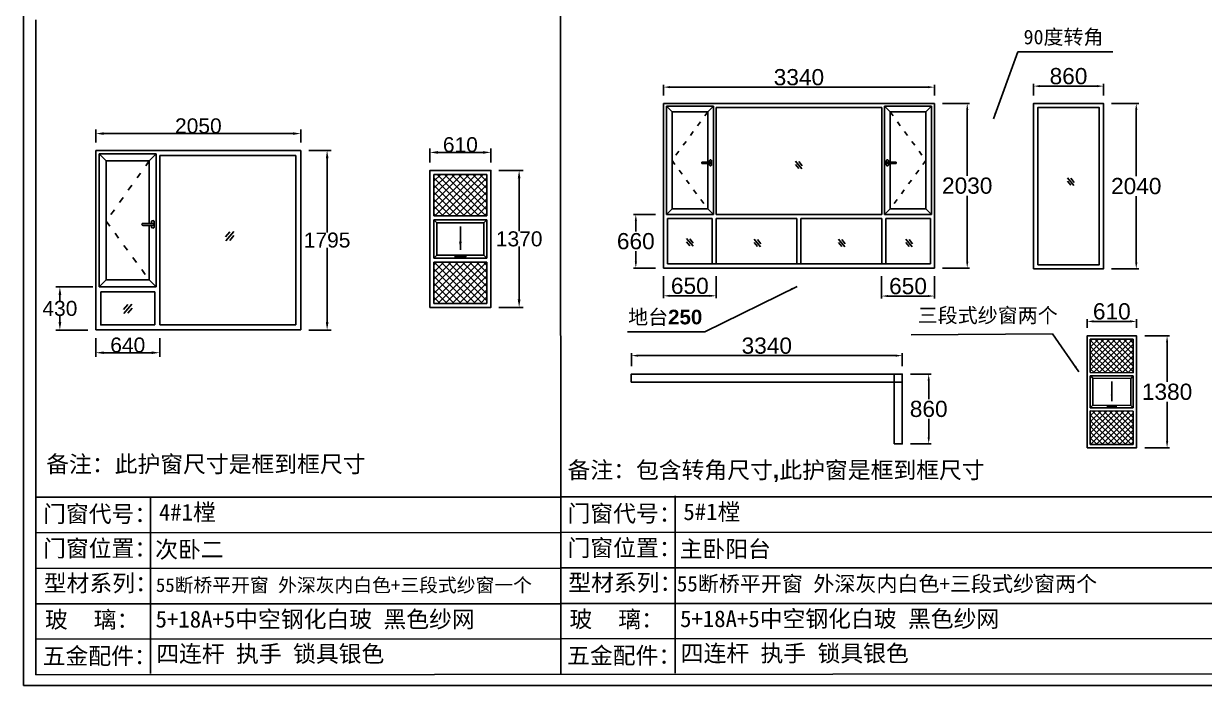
# Model space of a CAD drawing. Header units: inches. Extents: x -138455 to 599497, y -747149 to 13167.
# Drawn here: x 253552 to 268110, y -245841 to -237677 of the extents above; entities that cross this region are included whole.
import ezdxf

# ---------------------------------------------------------------- set-up
doc = ezdxf.new("R2010")
doc.units = ezdxf.units.IN
doc.header["$MEASUREMENT"] = 0
doc.header["$PDMODE"] = 35
doc.header["$PDSIZE"] = -3
doc.linetypes.add('ACAD_ISO03W100', pattern=[30, 12, -18])
doc.layers.add('0 @ 1', color=7, linetype='Continuous')
doc.styles.add('Annotative', font='arialbd.ttf')
doc.styles.get("Standard").update_dxf_attribs({"font": 'arial.ttf'})
doc.dimstyles.get("Standard").update_dxf_attribs({"dimtxt": 80, "dimasz": 70, "dimexe": 40, "dimexo": 80, "dimgap": 0, "dimtad": 1, "dimtih": 1, "dimtoh": 1, "dimdec": 0, "dimzin": 0, "dimdsep": 46, "dimtxsty": 'Standard', "dimcen": 0.09, "dimadec": 0, "dimazin": 0, "dimtfac": 1, "dimtdec": 0, "dimtofl": 0, "dimtmove": 0, "dimatfit": 3, "dimfxl": 0, "dimtolj": 1, "dimtzin": 0, "dimarcsym": 0})
pattern_1 = [(45, (18693.28, -7927.194), (-35.355339, 35.355339), []), (135, (18693.28, -7927.194), (-35.355339, -35.355339), [])]

# ---------------------------------------------------------------- blocks, each defined once
blk = doc.blocks.new('*D882')
at = {"color": 0, "lineweight": -2, "transparency": 16777216}
for p, q in [((261341, -240032), (261070, -240032)), ((261100, -240112), (261100, -240240)), ((261100, -240612), (261100, -240484)), ((261341, -240692), (261070, -240692))]:
    blk.add_line(p, q, dxfattribs=at)
at = {"color": 0, "transparency": 16777216}
for points in [[(261087, -240112), (261114, -240112), (261100, -240032)], [(261087, -240612), (261114, -240612), (261100, -240692)]]:
    blk.add_solid(points, dxfattribs=at)
at = {"layer": 'Defpoints', "color": 0, "transparency": 16777216}
for p in [(261441, -240032), (261100, -240692), (261441, -240692)]:
    blk.add_point(p, dxfattribs=at)
at = {"color": 0, "transparency": 16777216, "insert": (261100, -240362), "char_height": 200, "attachment_point": 5}
blk.add_mtext('\\A1;660', dxfattribs=at)
blk = doc.blocks.new('*D883')
at = {"color": 0, "lineweight": -2, "transparency": 16777216}
for p, q in [((261441, -240792), (261441, -241065)), ((262091, -240792), (262091, -241065)), ((261521, -241035), (262011, -241035))]:
    blk.add_line(p, q, dxfattribs=at)
at = {"color": 0, "transparency": 16777216}
for points in [[(261521, -241022), (261521, -241048), (261441, -241035)], [(262011, -241022), (262011, -241048), (262091, -241035)]]:
    blk.add_solid(points, dxfattribs=at)
at = {"layer": 'Defpoints', "color": 0, "transparency": 16777216}
for p in [(261441, -240692), (262091, -240692), (262091, -241035)]:
    blk.add_point(p, dxfattribs=at)
at = {"color": 0, "transparency": 16777216, "insert": (261766, -240913), "char_height": 200, "attachment_point": 5}
blk.add_mtext('\\A1;650', dxfattribs=at)
blk = doc.blocks.new('*D884')
at = {"color": 0, "lineweight": -2, "transparency": 16777216}
for p, q in [((264131, -240792), (264131, -241068)), ((264781, -240792), (264781, -241068)), ((264701, -241038), (264211, -241038))]:
    blk.add_line(p, q, dxfattribs=at)
at = {"color": 0, "transparency": 16777216}
for points in [[(264211, -241025), (264211, -241051), (264131, -241038)], [(264701, -241025), (264701, -241051), (264781, -241038)]]:
    blk.add_solid(points, dxfattribs=at)
at = {"layer": 'Defpoints', "color": 0, "transparency": 16777216}
for p in [(264131, -240692), (264781, -240692), (264131, -241038)]:
    blk.add_point(p, dxfattribs=at)
at = {"color": 0, "transparency": 16777216, "insert": (264456, -240916), "char_height": 200, "attachment_point": 5}
blk.add_mtext('\\A1;650', dxfattribs=at)
blk = doc.blocks.new('dzcs')
blk.add_lwpolyline([(142182, -3328), (142182, -3342, 0.414214), (142196, -3355), (142196, -3355, 0.414214), (142209, -3342), (142209, -3294, 0.414214), (142196, -3280), (142196, -3280, 0.414214), (142182, -3294), (142182, -3308)], format="xyb")
blk.add_lwpolyline([(142096, -3328), (142196, -3328, 0.414214), (142206, -3318), (142206, -3318, 0.414214), (142196, -3308), (142096, -3308, 0.414214), (142086, -3318), (142086, -3318, 0.414214)], format="xyb", close=True)
blk = doc.blocks.new('123as')
at = {"color": 0}
for p, q in [((90189, 51387), (90252, 51462)), ((90194, 51330), (90312, 51470)), ((90251, 51335), (90314, 51410))]:
    blk.add_line(p, q, dxfattribs=at)
blk = doc.blocks.new('*D885')
at = {"color": 0, "lineweight": -2, "transparency": 16777216}
for p, q in [((264881, -238662), (265216, -238662)), ((265186, -238742), (265186, -239555)), ((265186, -240612), (265186, -239800)), ((264881, -240692), (265216, -240692))]:
    blk.add_line(p, q, dxfattribs=at)
at = {"color": 0, "transparency": 16777216}
for points in [[(265173, -238742), (265200, -238742), (265186, -238662)], [(265173, -240612), (265200, -240612), (265186, -240692)]]:
    blk.add_solid(points, dxfattribs=at)
at = {"layer": 'Defpoints', "color": 0, "transparency": 16777216}
for p in [(264781, -238662), (264781, -240692), (265186, -240692)]:
    blk.add_point(p, dxfattribs=at)
at = {"color": 0, "transparency": 16777216, "insert": (265186, -239677), "char_height": 200, "attachment_point": 5}
blk.add_mtext('\\A1;2030', dxfattribs=at)
blk = doc.blocks.new('*D886')
at = {"color": 0, "lineweight": -2, "transparency": 16777216}
for p, q in [((266005, -238562), (266005, -238418)), ((266085, -238448), (266785, -238448)), ((266865, -238562), (266865, -238418))]:
    blk.add_line(p, q, dxfattribs=at)
at = {"color": 0, "transparency": 16777216}
for points in [[(266085, -238435), (266085, -238462), (266005, -238448)], [(266785, -238435), (266785, -238462), (266865, -238448)]]:
    blk.add_solid(points, dxfattribs=at)
at = {"layer": 'Defpoints', "color": 0, "transparency": 16777216}
for p in [(266865, -238448), (266005, -238662), (266865, -238662)]:
    blk.add_point(p, dxfattribs=at)
at = {"color": 0, "transparency": 16777216, "insert": (266435, -238326), "char_height": 200, "attachment_point": 5}
blk.add_mtext('\\A1;860', dxfattribs=at)
blk = doc.blocks.new('*D887')
at = {"color": 0, "lineweight": -2, "transparency": 16777216}
for p, q in [((266965, -238662), (267300, -238662)), ((267270, -238742), (267270, -239560)), ((267270, -240622), (267270, -239804)), ((266965, -240702), (267300, -240702))]:
    blk.add_line(p, q, dxfattribs=at)
at = {"color": 0, "transparency": 16777216}
for points in [[(267257, -238742), (267284, -238742), (267270, -238662)], [(267257, -240622), (267284, -240622), (267270, -240702)]]:
    blk.add_solid(points, dxfattribs=at)
at = {"layer": 'Defpoints', "color": 0, "transparency": 16777216}
for p in [(266865, -238662), (266865, -240702), (267270, -240702)]:
    blk.add_point(p, dxfattribs=at)
at = {"color": 0, "transparency": 16777216, "insert": (267270, -239682), "char_height": 200, "attachment_point": 5}
blk.add_mtext('\\A1;2040', dxfattribs=at)
blk = doc.blocks.new('*D894')
at = {"color": 0, "lineweight": -2, "transparency": 16777216}
for p, q in [((261045, -241901), (261045, -241743)), ((261125, -241773), (264305, -241773)), ((264385, -241901), (264385, -241743))]:
    blk.add_line(p, q, dxfattribs=at)
at = {"color": 0, "transparency": 16777216}
for points in [[(261125, -241760), (261125, -241786), (261045, -241773)], [(264305, -241760), (264305, -241786), (264385, -241773)]]:
    blk.add_solid(points, dxfattribs=at)
at = {"layer": 'Defpoints', "color": 0, "transparency": 16777216}
for p in [(264385, -241773), (261045, -242001), (264385, -242001)]:
    blk.add_point(p, dxfattribs=at)
at = {"color": 0, "transparency": 16777216, "insert": (262715, -241651), "char_height": 200, "attachment_point": 5}
blk.add_mtext('\\A1;3340', dxfattribs=at)
blk = doc.blocks.new('*D895')
at = {"color": 0, "lineweight": -2, "transparency": 16777216}
for p, q in [((264485, -242001), (264741, -242001)), ((264711, -242081), (264711, -242309)), ((264711, -242781), (264711, -242553)), ((264485, -242861), (264741, -242861))]:
    blk.add_line(p, q, dxfattribs=at)
at = {"color": 0, "transparency": 16777216}
for points in [[(264698, -242081), (264725, -242081), (264711, -242001)], [(264698, -242781), (264725, -242781), (264711, -242861)]]:
    blk.add_solid(points, dxfattribs=at)
at = {"layer": 'Defpoints', "color": 0, "transparency": 16777216}
for p in [(264385, -242001), (264385, -242861), (264711, -242861)]:
    blk.add_point(p, dxfattribs=at)
at = {"color": 0, "transparency": 16777216, "insert": (264711, -242431), "char_height": 200, "attachment_point": 5}
blk.add_mtext('\\A1;860', dxfattribs=at)
blk = doc.blocks.new('*D897')
at = {"color": 0, "lineweight": -2, "transparency": 16777216}
for p, q in [((266664, -241429), (266664, -241321)), ((266744, -241351), (267194, -241351)), ((267274, -241430), (267274, -241321))]:
    blk.add_line(p, q, dxfattribs=at)
at = {"color": 0, "transparency": 16777216}
for points in [[(266744, -241337), (266744, -241364), (266664, -241351)], [(267194, -241337), (267194, -241364), (267274, -241351)]]:
    blk.add_solid(points, dxfattribs=at)
at = {"layer": 'Defpoints', "color": 0, "transparency": 16777216}
for p in [(267274, -241351), (266664, -241529), (267274, -241530)]:
    blk.add_point(p, dxfattribs=at)
at = {"color": 0, "transparency": 16777216, "insert": (266969, -241228), "char_height": 200, "attachment_point": 5}
blk.add_mtext('\\A1;610', dxfattribs=at)
blk = doc.blocks.new('*D896')
at = {"color": 0, "lineweight": -2, "transparency": 16777216}
for p, q in [((267374, -241530), (267680, -241530)), ((267650, -241610), (267650, -242098)), ((267650, -242830), (267650, -242342)), ((267374, -242910), (267680, -242910))]:
    blk.add_line(p, q, dxfattribs=at)
at = {"color": 0, "transparency": 16777216}
for points in [[(267637, -241610), (267664, -241610), (267650, -241530)], [(267637, -242830), (267664, -242830), (267650, -242910)]]:
    blk.add_solid(points, dxfattribs=at)
at = {"layer": 'Defpoints', "color": 0, "transparency": 16777216}
for p in [(267274, -241530), (267274, -242910), (267650, -242910)]:
    blk.add_point(p, dxfattribs=at)
at = {"color": 0, "transparency": 16777216, "insert": (267650, -242220), "char_height": 200, "attachment_point": 5}
blk.add_mtext('\\A1;1380', dxfattribs=at)
blk = doc.blocks.new('*D878')
at = {"color": 0, "lineweight": -2, "transparency": 16777216}
for p, q in [((254910, -241525), (254910, -241712)), ((255550, -241525), (255550, -241712)), ((254990, -241672), (255470, -241672))]:
    blk.add_line(p, q, dxfattribs=at)
at = {"color": 0, "transparency": 16777216}
for points in [[(254990, -241659), (254990, -241685), (254910, -241672)], [(255470, -241659), (255470, -241685), (255550, -241672)]]:
    blk.add_solid(points, dxfattribs=at)
at = {"layer": 'Defpoints', "color": 0, "transparency": 16777216}
for p in [(254910, -241445), (255550, -241445), (255550, -241672)]:
    blk.add_point(p, dxfattribs=at)
at = {"color": 0, "transparency": 16777216, "insert": (255230, -241596), "char_height": 150, "attachment_point": 5}
blk.add_mtext('\\A1;640', dxfattribs=at)
blk = doc.blocks.new('*D879')
at = {"color": 0, "lineweight": -2, "transparency": 16777216}
for p, q in [((254880, -241015), (254512, -241015)), ((254552, -241095), (254552, -241153)), ((254552, -241365), (254552, -241306)), ((254830, -241445), (254512, -241445))]:
    blk.add_line(p, q, dxfattribs=at)
at = {"color": 0, "transparency": 16777216}
for points in [[(254539, -241095), (254566, -241095), (254552, -241015)], [(254539, -241365), (254566, -241365), (254552, -241445)]]:
    blk.add_solid(points, dxfattribs=at)
at = {"layer": 'Defpoints', "color": 0, "transparency": 16777216}
for p in [(254960, -241015), (254552, -241445), (254910, -241445)]:
    blk.add_point(p, dxfattribs=at)
at = {"color": 0, "transparency": 16777216, "insert": (254552, -241230), "char_height": 150, "attachment_point": 5}
blk.add_mtext('\\A1;430', dxfattribs=at)
blk = doc.blocks.new('*D880')
at = {"color": 0, "lineweight": -2, "transparency": 16777216}
for p, q in [((257040, -239650), (257261, -239650)), ((257221, -239730), (257221, -240471)), ((257221, -241365), (257221, -240624)), ((257040, -241445), (257261, -241445))]:
    blk.add_line(p, q, dxfattribs=at)
at = {"color": 0, "transparency": 16777216}
for points in [[(257208, -239730), (257235, -239730), (257221, -239650)], [(257208, -241365), (257235, -241365), (257221, -241445)]]:
    blk.add_solid(points, dxfattribs=at)
at = {"layer": 'Defpoints', "color": 0, "transparency": 16777216}
for p in [(256960, -239650), (256960, -241445), (257221, -241445)]:
    blk.add_point(p, dxfattribs=at)
at = {"color": 0, "transparency": 16777216, "insert": (257221, -240547), "char_height": 150, "attachment_point": 5}
blk.add_mtext('\\A1;1795', dxfattribs=at)
blk = doc.blocks.new('*D881')
at = {"color": 0, "lineweight": -2, "transparency": 16777216}
for p, q in [((254910, -239570), (254910, -239442)), ((254990, -239482), (256880, -239482)), ((256960, -239570), (256960, -239442))]:
    blk.add_line(p, q, dxfattribs=at)
at = {"color": 0, "transparency": 16777216}
for points in [[(254990, -239469), (254990, -239495), (254910, -239482)], [(256880, -239469), (256880, -239495), (256960, -239482)]]:
    blk.add_solid(points, dxfattribs=at)
at = {"layer": 'Defpoints', "color": 0, "transparency": 16777216}
for p in [(256960, -239482), (254910, -239650), (256960, -239650)]:
    blk.add_point(p, dxfattribs=at)
at = {"color": 0, "transparency": 16777216, "insert": (255935, -239406), "char_height": 150, "attachment_point": 5}
blk.add_mtext('\\A1;2050', dxfattribs=at)
blk = doc.blocks.new('*D888')
at = {"color": 0, "lineweight": -2, "transparency": 16777216}
for p, q in [((258247, -239770), (258247, -239630)), ((258857, -239770), (258857, -239630)), ((258327, -239670), (258777, -239670))]:
    blk.add_line(p, q, dxfattribs=at)
at = {"color": 0, "transparency": 16777216}
for points in [[(258327, -239657), (258327, -239684), (258247, -239670)], [(258777, -239657), (258777, -239684), (258857, -239670)]]:
    blk.add_solid(points, dxfattribs=at)
at = {"layer": 'Defpoints', "color": 0, "transparency": 16777216}
for p in [(258857, -239670), (258247, -239850), (258857, -239850)]:
    blk.add_point(p, dxfattribs=at)
at = {"color": 0, "transparency": 16777216, "insert": (258552, -239594), "char_height": 150, "attachment_point": 5}
blk.add_mtext('\\A1;610', dxfattribs=at)
blk = doc.blocks.new('*D889')
at = {"color": 0, "lineweight": -2, "transparency": 16777216}
for p, q in [((258937, -239850), (259179, -239850)), ((259139, -239930), (259139, -240458)), ((259139, -241140), (259139, -240611)), ((258937, -241220), (259179, -241220))]:
    blk.add_line(p, q, dxfattribs=at)
at = {"color": 0, "transparency": 16777216}
for points in [[(259125, -239930), (259152, -239930), (259139, -239850)], [(259125, -241140), (259152, -241140), (259139, -241220)]]:
    blk.add_solid(points, dxfattribs=at)
at = {"layer": 'Defpoints', "color": 0, "transparency": 16777216}
for p in [(258857, -239850), (258857, -241220), (259139, -241220)]:
    blk.add_point(p, dxfattribs=at)
at = {"color": 0, "transparency": 16777216, "insert": (259139, -240535), "char_height": 150, "attachment_point": 5}
blk.add_mtext('\\A1;1370', dxfattribs=at)
blk = doc.blocks.new('*D900')
at = {"color": 0, "lineweight": -2, "transparency": 16777216}
for p, q in [((261441, -238562), (261441, -238431)), ((261521, -238461), (264701, -238461)), ((264781, -238562), (264781, -238431))]:
    blk.add_line(p, q, dxfattribs=at)
at = {"color": 0, "transparency": 16777216}
for points in [[(261521, -238447), (261521, -238474), (261441, -238461)], [(264701, -238447), (264701, -238474), (264781, -238461)]]:
    blk.add_solid(points, dxfattribs=at)
at = {"layer": 'Defpoints', "color": 0, "transparency": 16777216}
for p in [(264781, -238461), (261441, -238662), (264781, -238662)]:
    blk.add_point(p, dxfattribs=at)
at = {"color": 0, "transparency": 16777216, "insert": (263111, -238339), "char_height": 200, "attachment_point": 5}
blk.add_mtext('\\A1;3340', dxfattribs=at)
blk = doc.blocks.new('2223zzzzzzzzzzz')
h = blk.add_hatch()
h.set_pattern_fill('ANSI37', color=256, scale=400)
h.set_pattern_definition([(45, (10276.76, -6246.91), (-35.355339, 35.355339), []), (135, (10276.76, -6246.91), (-35.355339, -35.355339), [])])
h.paths.add_polyline_path([(258287.3, -239889.5), (258287.3, -240302.9), (258817.3, -240302.9), (258817.3, -239889.5)])
h = blk.add_hatch()
h.set_pattern_fill('ANSI37', color=256, scale=400)
h.set_pattern_definition([(45, (10276.76, -6236.91), (-35.355339, 35.355339), []), (135, (10276.76, -6236.91), (-35.355339, -35.355339), [])])
h.paths.add_polyline_path([(258287.3, -240766.2), (258287.3, -241179.5), (258817.3, -241179.5), (258817.3, -240766.2)])
for p, q in [((256959.8, -239649.8), (254909.8, -239649.8)), ((254909.8, -239649.8), (254909.8, -241444.8)), ((255514.8, -239684.8), (254944.8, -239684.8)), ((254944.8, -239684.8), (254944.8, -241014.8)), ((255014.8, -239754.8), (254944.8, -239684.8)), ((255444.8, -239754.8), (255514.8, -239684.8)), ((255514.8, -241014.8), (255514.8, -239684.8)), ((256909.8, -239699.8), (255549.8, -239699.8)), ((255549.8, -241394.8), (255549.8, -239699.8)), ((256909.8, -241394.8), (256909.8, -239699.8)), ((256959.8, -241444.8), (256959.8, -239649.8)), ((255444.8, -239754.8), (255014.8, -239754.8)), ((255014.8, -239754.8), (255014.8, -240944.8)), ((255444.8, -240379.1), (255444.8, -239754.8)), ((258817.3, -239889.5), (258287.3, -239889.5)), ((258287.3, -239889.5), (258287.3, -240302.9)), ((258817.3, -240302.9), (258817.3, -239889.5)), ((258287.3, -240302.9), (258817.3, -240302.9)), ((255444.8, -240944.8), (255444.8, -240399.1)), ((258287.3, -240342.9), (258287.3, -240726.2)), ((258287.3, -240342.9), (258817.3, -240342.9)), ((258317.3, -240372.9), (258287.3, -240342.9)), ((258317.3, -240372.9), (258317.3, -240696.2)), ((258317.3, -240372.9), (258787.3, -240372.9)), ((258787.3, -240372.9), (258817.3, -240342.9)), ((258787.3, -240696.2), (258787.3, -240372.9)), ((258817.3, -240726.2), (258817.3, -240342.9)), ((258317.3, -240696.2), (258287.3, -240726.2)), ((258287.3, -240726.2), (258817.3, -240726.2)), ((258287.3, -240766.2), (258287.3, -241179.5)), ((258287.3, -240766.2), (258817.3, -240766.2)), ((258317.3, -240696.2), (258787.3, -240696.2)), ((258787.3, -240696.2), (258817.3, -240726.2)), ((258817.3, -241179.5), (258817.3, -240766.2)), ((255014.8, -240944.8), (254944.8, -241014.8)), ((254944.8, -241014.8), (255514.8, -241014.8)), ((255014.8, -240944.8), (255444.8, -240944.8)), ((255444.8, -240944.8), (255514.8, -241014.8)), ((254959.8, -241064.8), (255499.8, -241064.8)), ((255499.8, -241394.8), (255499.8, -241064.8)), ((258287.3, -241179.5), (258817.3, -241179.5)), ((255549.8, -241394.8), (256909.8, -241394.8)), ((254909.8, -241444.8), (256959.8, -241444.8))]:
    blk.add_line(p, q)
at = {"linetype": 'ACAD_ISO03W100', "ltscale": 5}
blk.add_lwpolyline([(255444.8, -239754.8), (255014.8, -240357.3), (255444.8, -240944.8)], dxfattribs=at)
blk.add_lwpolyline([(258247.3, -241219.5), (258857.3, -241219.5), (258857.3, -239849.5), (258247.3, -239849.5)], close=True)
blk.add_lwpolyline([(258503.9, -240716.7), (258600.7, -240716.7, 0.4142136), (258606.7, -240710.7), (258606.7, -240710.7, 0.4142136), (258600.7, -240704.8), (258503.9, -240704.8, 0.4142136), (258497.9, -240710.7), (258497.9, -240710.7, 0.4142136)], format="xyb", close=True)
blk.add_lwpolyline([(254959.8, -241064.8), (254959.8, -241394.8), (255499.8, -241394.8)])
blk.add_blockref('dzcs', (113285.5, -237071.3))
at = {"xscale": 0.6684526412304121, "yscale": 0.6684526412304121, "zscale": 0.6684526412304121}
for p in [(195920, -274864.8), (194902, -275590.8)]:
    blk.add_blockref('123as', p, dxfattribs=at)
for base, p1, p2, picture, middle in [((256959.8, -239482.1), (254909.8, -239649.8), (256959.8, -239649.8), '*D881', (255934.8, -239405.6)), ((258857.3, -239670.2), (258247.3, -239849.5), (258857.3, -239849.5), '*D888', (258552.3, -239593.6)), ((255549.8, -241672.1), (254909.8, -241444.8), (255549.8, -241444.8), '*D878', (255229.8, -241595.6))]:
    dim = blk.add_linear_dim(base=base, p1=p1, p2=p2, dimstyle='Standard', override={"dimtxt": 150, "dimasz": 80})
    dim.commit()
    dim.dimension.update_dxf_attribs({"geometry": picture, "text_midpoint": middle})
for base, p1, p2, picture, middle in [((257221.4, -241444.8), (256959.8, -239649.8), (256959.8, -241444.8), '*D880', (257221.4, -240547.3)), ((259138.8, -241219.5), (258857.3, -239849.5), (258857.3, -241219.5), '*D889', (259138.8, -240534.5)), ((254552.3, -241444.8), (254959.8, -241014.8), (254909.8, -241444.8), '*D879', (254552.3, -241229.8))]:
    dim = blk.add_linear_dim(base=base, p1=p1, p2=p2, angle=90, dimstyle='Standard', override={"dimtxt": 150, "dimasz": 80})
    dim.commit()
    dim.dimension.update_dxf_attribs({"geometry": picture, "text_midpoint": middle})
blk.add_leader([(258552.1, -240643.8), (258552.1, -240410.3)], dimstyle='Standard', override={"dimtxt": 150, "dimasz": 80})

msp = doc.modelspace()

# ---------------------------------------------------------------- hatches: boundary and pattern name
h = msp.add_hatch()
h.set_pattern_fill('ANSI37', color=256, scale=400)
h.set_pattern_definition(pattern_1)
h.paths.add_polyline_path([(266703.8, -241569.2), (266703.8, -241982.6), (267233.8, -241983.2), (267233.8, -241569.8)])
h = msp.add_hatch()
h.set_pattern_fill('ANSI37', color=256, scale=400)
h.set_pattern_definition(pattern_1)
h.paths.add_polyline_path([(266703.8, -242455.9), (266703.8, -242869.2), (267233.8, -242869.8), (267233.8, -242456.5)])

# ---------------------------------------------------------------- linework, layer by layer
for p, q in [((253552, -229460.4), (253552, -245841)), ((260174.3, -245705), (260168.5, -229597.4)), ((253701.8, -245710.6), (253701.9, -237629.5)), ((264781.4, -238662.3), (261441.4, -238662.3)), ((261441.4, -238662.3), (261441.4, -240692.3)), ((261476.4, -238697.3), (261476.4, -240032.3)), ((262056.4, -238697.3), (261476.4, -238697.3)), ((262056.4, -238697.3), (262056.4, -240032.3)), ((262091.4, -238712.3), (262091.4, -240032.3)), ((264131.4, -238712.3), (262091.4, -238712.3)), ((264131.4, -240032.3), (264131.4, -238712.3)), ((264166.4, -240032.3), (264166.4, -238697.3)), ((264746.4, -238697.3), (264166.4, -238697.3)), ((264746.4, -240032.3), (264746.4, -238697.3)), ((264781.4, -240692.3), (264781.4, -238662.3)), ((261986.4, -238767.3), (261546.4, -238767.3)), ((261546.4, -238767.3), (261546.4, -239962.3)), ((261986.4, -238767.3), (261986.4, -239384.3)), ((264676.4, -238767.3), (264236.4, -238767.3)), ((264236.4, -239384.3), (264236.4, -238767.3)), ((264676.4, -239962.3), (264676.4, -238767.3)), ((261986.4, -239404.3), (261986.4, -239962.3)), ((264236.4, -239962.3), (264236.4, -239404.3)), ((261476.4, -240032.3), (262056.4, -240032.3)), ((261546.4, -239962.3), (261986.4, -239962.3)), ((262091.4, -240032.3), (264131.4, -240032.3)), ((264166.4, -240032.3), (264746.4, -240032.3)), ((264236.4, -239962.3), (264676.4, -239962.3)), ((261491.4, -240082.3), (262041.4, -240082.3)), ((261491.4, -240082.3), (261491.4, -240642.3)), ((262041.4, -240082.3), (262041.4, -240642.3)), ((262091.4, -240082.3), (263086.4, -240082.3)), ((262091.4, -240082.3), (262091.4, -240642.3)), ((263086.4, -240082.3), (263086.4, -240642.3)), ((263136.4, -240082.3), (263136.4, -240642.3)), ((263136.4, -240082.3), (264131.4, -240082.3)), ((264131.4, -240642.3), (264131.4, -240082.3)), ((264181.4, -240642.3), (264181.4, -240082.3)), ((264181.4, -240082.3), (264731.4, -240082.3)), ((264731.4, -240642.3), (264731.4, -240082.3)), ((261491.4, -240642.3), (264731.4, -240642.3)), ((261441.4, -240692.3), (264781.4, -240692.3)), ((267233.8, -241569.8), (266703.8, -241569.2)), ((266703.8, -241569.2), (266703.8, -241982.6)), ((267233.8, -241983.2), (267233.8, -241569.8)), ((266703.8, -241982.6), (267233.8, -241983.2)), ((266703.8, -242022.6), (266703.8, -242415.9)), ((266703.8, -242022.6), (267233.8, -242023.2)), ((266733.8, -242052.6), (266703.8, -242022.6)), ((266733.8, -242052.6), (266733.8, -242385.9)), ((266733.8, -242052.6), (267203.8, -242053.2)), ((267203.8, -242053.2), (267233.8, -242023.2)), ((267203.8, -242386.5), (267203.8, -242053.2)), ((267233.8, -242416.5), (267233.8, -242023.2)), ((266733.8, -242385.9), (266703.8, -242415.9)), ((266733.8, -242385.9), (267203.8, -242386.5)), ((267203.8, -242386.5), (267233.8, -242416.5)), ((266703.8, -242415.9), (267233.8, -242416.5)), ((266703.8, -242455.9), (266703.8, -242869.2)), ((266703.8, -242455.9), (267233.8, -242456.5)), ((267233.8, -242869.8), (267233.8, -242456.5)), ((266703.8, -242869.2), (267233.8, -242869.8)), ((253700.4, -243519.5), (260168.4, -243519.5)), ((255117.1, -243508.7), (255117.8, -245694.5)), ((260166.9, -243514), (268274.3, -243514)), ((261583.7, -243503.3), (261584.3, -245689.1)), ((253700.7, -243958.3), (260168.4, -243956.2)), ((260167.2, -243952.8), (268274.3, -243950.4)), ((253701, -244397.3), (260168.4, -244395.1)), ((260167.5, -244391.8), (268274.3, -244389.4)), ((253701.3, -244836.5), (260168.3, -244836.5)), ((260167.8, -244831), (268274.3, -244831)), ((253701.5, -245272.1), (260168.3, -245268.2)), ((260168.1, -245266.7), (268274.3, -245262.3)), ((253701.8, -245710.6), (278948.6, -245691.1)), ((279079, -245841), (253552, -245841))]:
    msp.add_line(p, q)
for points in [[(261546.4, -238767.3), (261476.4, -238697.3)], [(261986.4, -238767.3), (262056.4, -238697.3)], [(264236.4, -238767.3), (264166.4, -238697.3)], [(264676.4, -238767.3), (264746.4, -238697.3)], [(261546.4, -239962.3), (261476.4, -240032.3)], [(261986.4, -239962.3), (262056.4, -240032.3)], [(264236.4, -239962.3), (264166.4, -240032.3)], [(264676.4, -239962.3), (264746.4, -240032.3)]]:
    msp.add_lwpolyline(points)
for points in [[(266004.7, -240702.3), (266864.7, -240702.3), (266864.7, -238662.3), (266004.7, -238662.3)], [(266054.7, -240652.3), (266814.7, -240652.3), (266814.7, -238712.3), (266054.7, -238712.3)], [(266663.8, -242909.2), (267273.8, -242909.8), (267273.8, -241529.8), (266663.8, -241529.2)], [(261044.6, -242101.1), (264384.6, -242101.1), (264384.6, -242001.1), (261044.6, -242001.1)], [(264284.6, -242861.1), (264384.6, -242861.1), (264384.6, -242001.1), (264284.6, -242001.1)]]:
    msp.add_lwpolyline(points, close=True)
at = {"linetype": 'ACAD_ISO03W100', "ltscale": 5}
for points in [[(261986.4, -238767.3), (261546.4, -239364.8), (261986.4, -239962.3)], [(264236.4, -238767.3), (264676.4, -239364.8), (264236.4, -239962.3)]]:
    msp.add_lwpolyline(points, dxfattribs=at)
msp.add_lwpolyline([(266920.4, -242406.9), (267017.2, -242406.9, 0.4142136), (267023.2, -242401), (267023.2, -242401, 0.4142136), (267017.2, -242395.1), (266920.4, -242395.1, 0.4142136), (266914.5, -242401), (266914.5, -242401, 0.4142136)], format="xyb", close=True)

# ---------------------------------------------------------------- block references
for name, p, xscale, yscale, zscale in [('2223zzzzzzzzzzz', (-60241.8, 56603.7), 1.234485982392343, 1.234485982392343, 1.234485982392343), ('123as', (323438.6, -273779.2), -0.6684526412304121, 0.6684526412304121, 0.6684526412304121), ('123as', (326792.7, -273985.5), -0.6684526412304121, 0.6684526412304121, 0.6684526412304121), ('123as', (322095.7, -274733.4), -0.6684526412304121, 0.6684526412304121, 0.6684526412304121), ('123as', (322929.5, -274741.9), -0.6684526412304121, 0.6684526412304121, 0.6684526412304121), ('123as', (323967.9, -274741.9), -0.6684526412304121, 0.6684526412304121, 0.6684526412304121), ('123as', (324798.8, -274741.9), -0.6684526412304121, 0.6684526412304121, 0.6684526412304121)]:
    msp.add_blockref(name, p, dxfattribs=dict(xscale=xscale, yscale=yscale, zscale=zscale))
msp.add_blockref('dzcs', (119825.5, -236076.5))
at = {"xscale": -1}
msp.add_blockref('dzcs', (406397.3, -236076.5), dxfattribs=at)

# ---------------------------------------------------------------- texts
at = {"layer": '0 @ 1', "style": 'Annotative'}
for s, p in [('备注：此护窗尺寸是框到框尺寸', (253830.4, -243213.4)), ('备注：包含转角尺寸,此护窗是框到框尺寸', (260258.2, -243287.1)), ('门窗代号：', (253792, -243828.4)), ('门窗代号：', (260258.5, -243822.9)), ('门窗位置：', (253792, -244253.1)), ('门窗位置：', (260258.5, -244247.7)), ('型材系列：', (253800.6, -244682.3)), ('型材系列：', (260267.2, -244676.9)), ('玻    璃：', (253815, -245132.3)), ('玻    璃：', (260281.6, -245126.9)), ('五金配件：', (253786.9, -245580.6)), ('五金配件：', (260253.4, -245575.2))]:
    msp.add_text(s, height=206.21, dxfattribs=at).set_placement(p)
at = {"layer": '0 @ 1', "attachment_point": 1, "style": 'Annotative'}
for s, width, insert, char_height in [('{\\fSimSun|b1|i0|c134|p2;90度转角}', 1237.231, (265881.2, -237751.6), 180.693), ('{\\fSimSun|b1|i0|c134|p2;地台}250', 951.731, (261005.4, -241206.3), 180.693), ('{\\fSimSun|b1|i0|c134|p2;三段式纱窗两个}', 2206.148, (264576.4, -241185.2), 180.693), ('{\\fSimSun|b1|i0|c134|p2;4#1樘}', 4396.385, (255219.9, -243601.1), 206.21), ('{\\fSimSun|b1|i0|c134|p2;5#1樘}', 4396.385, (261686.4, -243595.7), 206.21), ('{\\fSimSun|b1|i0|c134|p2;次卧二}', 4396.385, (255173.8, -244060.5), 206.21), ('{\\fSimSun|b1|i0|c134|p2;主卧阳台}', 4396.385, (261640.3, -244055.1), 206.21), ('{\\fSimSun|b1|i0|c134|p2;55断桥平开窗 外深灰内白色+三段式纱窗一个}', 6508.899, (255183.2, -244518.6), 170), ('{\\fSimSun|b1|i0|c134|p2;55断桥平开窗 外深灰内白色+三段式纱窗两个}', 7854.19, (261605.6, -244492.1), 190), ('{\\fSimSun|b1|i0|c134|p2;5+18A+5中空钢化白玻 黑色纱网}', 5972.399, (255179.1, -244921.1), 206.21), ('{\\fSimSun|b1|i0|c134|p2;5+18A+5中空钢化白玻 黑色纱网}', 5972.399, (261645.7, -244915.7), 206.21), ('{\\fSimSun|b1|i0|c134|p2;四连杆 执手 锁具银色}', 5156.596, (255187.1, -245347.1), 206.21), ('{\\fSimSun|b1|i0|c134|p2;四连杆 执手 锁具银色}', 5156.596, (261653.6, -245341.7), 206.21)]:
    msp.add_mtext_dynamic_manual_height_columns(s, width=width, gutter_width=903.5, heights=[0], dxfattribs=dict(at, insert=insert, char_height=char_height))

# ---------------------------------------------------------------- dimensions: what is measured, and where the dimension line sits
for base, p1, p2, picture, middle in [((264781.4, -238460.7), (261441.4, -238662.3), (264781.4, -238662.3), '*D900', (263111.4, -238338.5)), ((266864.7, -238448.2), (266004.7, -238662.3), (266864.7, -238662.3), '*D886', (266434.7, -238326.1)), ((267273.8, -241350.5), (266663.8, -241529.2), (267273.8, -241529.8), '*D897', (266968.8, -241228.4)), ((264384.6, -241773), (261044.6, -242001.1), (264384.6, -242001.1), '*D894', (262714.6, -241650.8))]:
    dim = msp.add_linear_dim(base=base, p1=p1, p2=p2, dimstyle='Standard', override={"dimtxt": 200, "dimasz": 80, "dimexe": 30, "dimexo": 100, "dimgap": 20})
    dim.commit()
    dim.dimension.update_dxf_attribs({"geometry": picture, "text_midpoint": middle})
for base, p1, p2, picture, middle in [((265186.3, -240692.3), (264781.4, -238662.3), (264781.4, -240692.3), '*D885', (265186.3, -239677.3)), ((267270.3, -240702.3), (266864.7, -238662.3), (266864.7, -240702.3), '*D887', (267270.3, -239682.3)), ((261100.4, -240692.3), (261441.4, -240032.3), (261441.4, -240692.3), '*D882', (261100.4, -240362.3))]:
    dim = msp.add_linear_dim(base=base, p1=p1, p2=p2, angle=90, dimstyle='Standard', override={"dimtxt": 200, "dimasz": 80, "dimexe": 30, "dimexo": 100, "dimgap": 20})
    dim.commit()
    dim.dimension.update_dxf_attribs({"geometry": picture, "text_midpoint": middle})
dim = msp.add_linear_dim(base=(262091.4, -241035), p1=(261441.4, -240692.3), p2=(262091.4, -240692.3), dimstyle='Standard', override={"dimtxt": 200, "dimasz": 80, "dimexe": 30, "dimexo": 100, "dimgap": 20})
dim.commit()
dim.dimension.update_dxf_attribs({"geometry": '*D883', "text_midpoint": (261766.4, -241035), "dimtype": 160})
for base, p1, p2, angle, picture, middle in [((264131.4, -241037.9), (264781.4, -240692.3), (264131.4, -240692.3), 180, '*D884', (264456.4, -241037.9)), ((267650.4, -242909.8), (267273.8, -241529.8), (267273.8, -242909.8), 90, '*D896', (267650.4, -242219.8)), ((264711.5, -242861.1), (264384.6, -242001.1), (264384.6, -242861.1), 90, '*D895', (264711.5, -242431.1))]:
    dim = msp.add_linear_dim(base=base, p1=p1, p2=p2, angle=angle, dimstyle='Standard', override={"dimtxt": 200, "dimasz": 80, "dimexe": 30, "dimexo": 100, "dimgap": 20})
    dim.commit()
    dim.dimension.update_dxf_attribs({"geometry": picture, "text_midpoint": middle, "dimtype": 160})

# ---------------------------------------------------------------- leaders
for points, override in [([(265508.6, -238850.5), (265810.5, -238027.1), (266981.8, -238027.1)], {"dimtxt": 150, "dimasz": 80, "dimexe": 30, "dimexo": 100, "dimgap": 20}), ([(263087.9, -240919.2), (261950.6, -241479.4), (260998.8, -241479.4)], {"dimtxt": 200, "dimasz": 80, "dimexe": 30, "dimexo": 100, "dimgap": 20}), ([(266564.2, -241972.9), (266237.8, -241505.4), (264495.8, -241516)], {"dimtxt": 150, "dimasz": 80}), ([(266968.6, -242334.1), (266968.6, -242090.6)], {"dimtxt": 150, "dimasz": 80})]:
    msp.add_leader(points, dimstyle='Standard', override=override)

doc.saveas('drawing.dxf')
